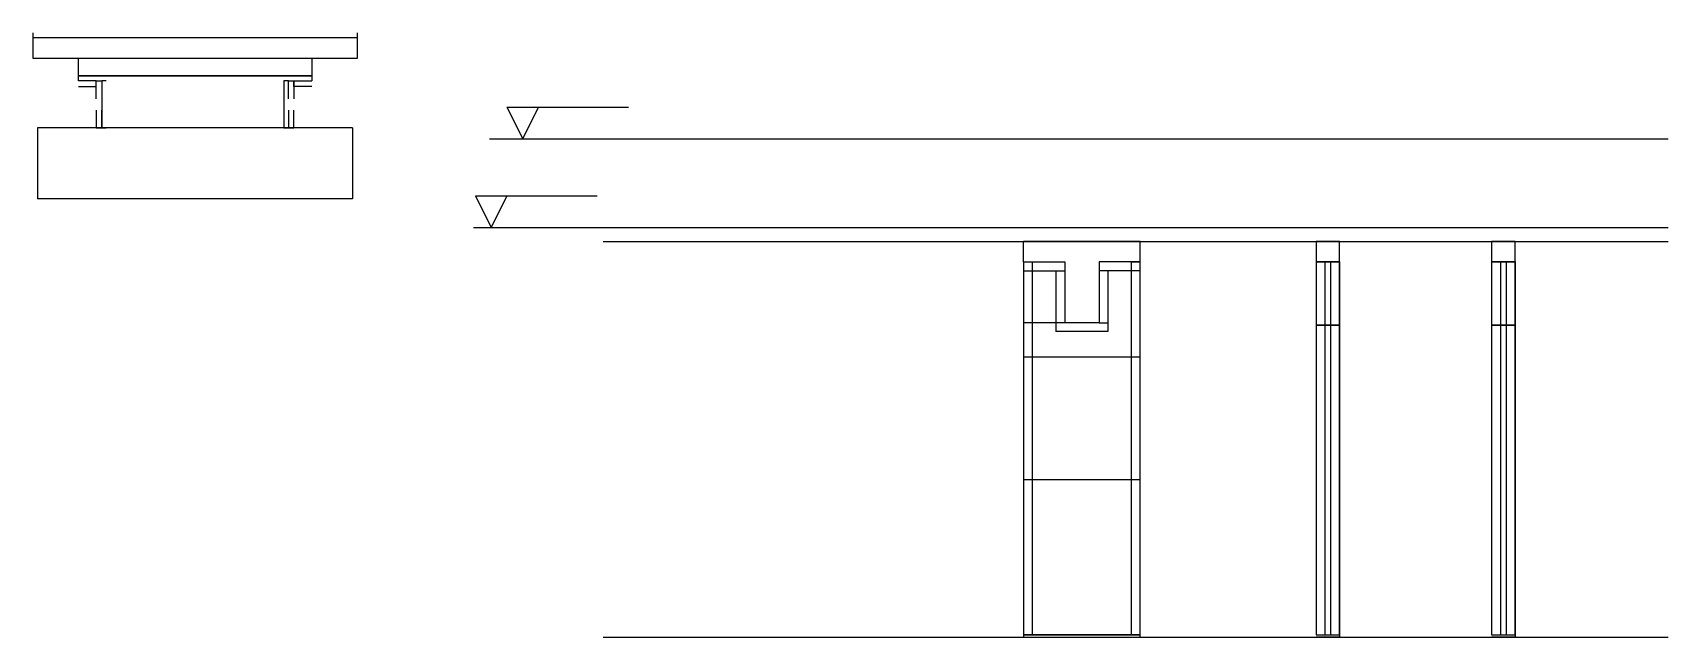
# Model space of a CAD drawing. Header units: metres. Extents: x 16167 to 17457, y -617 to -141.
import ezdxf

# ---------------------------------------------------------------- set-up
doc = ezdxf.new("R2010")
doc.units = ezdxf.units.M
for name, color, linetype in [('CHAPA', 7, 'Continuous'), ('COTA', 7, 'Continuous'), ('Madeira', 7, 'Continuous'), ('NIVEL 1° PAV.', 7, 'Continuous'), ('NIVEL 2° PAV.', 7, 'Continuous'), ('Nível', 7, 'Continuous'), ('Painéis', 7, 'Continuous'), ('Perfil Metálico', 7, 'Continuous'), ('SARR_2.2x7', 7, 'Continuous'), ('SARRAFO', 7, 'Continuous')]:
    doc.layers.add(name, color=color, linetype=linetype)

msp = doc.modelspace()

# ---------------------------------------------------------------- linework, layer by layer
at = {"layer": 'CHAPA', "color": 7, "lineweight": 25}
for points in [[(16203.2, -178.8), (16203.2, -174.8), (16387.2, -174.8), (16387.2, -178.8)], [(16203.2, -178.8), (16203.2, -174.8), (16387.2, -174.8), (16387.2, -178.8)], [(16225.2, -178.8), (16221.6, -178.8), (16221.6, -215.8), (16225.2, -215.8)], [(16225.2, -178.8), (16221.6, -178.8), (16221.6, -215.8), (16225.2, -215.8)], [(16368.8, -178.8), (16365.2, -178.8), (16365.2, -215.8), (16368.8, -215.8)], [(16368.8, -178.8), (16365.2, -178.8), (16365.2, -215.8), (16368.8, -215.8)]]:
    msp.add_lwpolyline(points, dxfattribs=at)
at = {"layer": 'COTA', "color": 7, "lineweight": 25}
for p, q in [((16419.4, -215.8), (16171, -215.8)), ((16171, -215.8), (16171, -271.8)), ((16419.4, -215.8), (16419.4, -271.8)), ((16419.4, -271.8), (16171, -271.8)), ((17040.6, -305.4), (16948.6, -305.4)), ((16948.6, -321.4), (16948.6, -305.4)), ((17040.6, -321.4), (17040.6, -305.4)), ((17008.1, -369.4), (17015.1, -369.4))]:
    msp.add_line(p, q, dxfattribs=at)
for points in [[(17197.7, -321.4), (17197.7, -305.4), (17179.2, -305.4), (17179.2, -321.4)], [(17336.1, -321.4), (17336.1, -305.4), (17317.6, -305.4), (17317.6, -321.4)]]:
    msp.add_lwpolyline(points, dxfattribs=at)
at = {"layer": 'Madeira', "color": 7, "lineweight": 25}
msp.add_lwpolyline([(16387.2, -160.8), (16387.2, -174.8), (16203.2, -174.8), (16203.2, -160.8)], dxfattribs=at)
at = {"layer": 'NIVEL 1° PAV.', "color": 7, "lineweight": 25}
for p, q in [((16541.1, -199.4), (16637.1, -199.4)), ((16541.1, -199.4), (16553.6, -224.4)), ((16553.6, -224.4), (16566.1, -199.4)), ((16527.3, -224.4), (17457, -224.4))]:
    msp.add_line(p, q, dxfattribs=at)
at = {"layer": 'NIVEL 2° PAV.', "color": 7, "lineweight": 25}
for p, q in [((16516.3, -269.4), (16612.3, -269.4)), ((16516.3, -269.4), (16528.8, -294.4)), ((16528.8, -294.4), (16541.3, -269.4)), ((16514.9, -294.4), (17457, -294.4))]:
    msp.add_line(p, q, dxfattribs=at)
at = {"layer": 'Nível', "color": 7, "lineweight": 25}
for p, q in [((16617.1, -305.4), (17457, -305.4)), ((16617.1, -617.4), (17457, -617.4))]:
    msp.add_line(p, q, dxfattribs=at)
at = {"layer": 'Painéis', "color": 7, "lineweight": 25}
for p, q in [((16948.6, -321.4), (16948.6, -617.4)), ((16948.6, -321.4), (16981.1, -321.4)), ((16981.1, -321.4), (16981.1, -369.4)), ((17040.6, -321.4), (17008.1, -321.4)), ((17008.1, -321.4), (17008.1, -369.4)), ((17040.6, -617.4), (17040.6, -321.4)), ((17179.2, -321.4), (17179.2, -615.4)), ((17179.2, -321.4), (17197.7, -321.4)), ((17197.7, -321.4), (17179.2, -321.4)), ((17197.7, -321.4), (17179.2, -321.4)), ((17197.7, -321.4), (17179.2, -321.4)), ((17197.7, -615.4), (17197.7, -321.4)), ((17197.7, -321.4), (17197.7, -615.4)), ((17317.6, -321.4), (17317.6, -615.4)), ((17317.6, -321.4), (17336.1, -321.4)), ((17336.1, -321.4), (17317.6, -321.4)), ((17336.1, -321.4), (17317.6, -321.4)), ((17336.1, -321.4), (17317.6, -321.4)), ((17336.1, -615.4), (17336.1, -321.4)), ((17336.1, -321.4), (17336.1, -615.4)), ((17008.1, -369.4), (16948.6, -369.4)), ((17179.2, -371.4), (17197.7, -371.4)), ((17197.7, -371.4), (17179.2, -371.4)), ((17197.7, -371.4), (17179.2, -371.4)), ((17197.7, -371.4), (17179.2, -371.4)), ((17317.6, -371.4), (17336.1, -371.4)), ((17336.1, -371.4), (17317.6, -371.4)), ((17336.1, -371.4), (17317.6, -371.4)), ((17336.1, -371.4), (17317.6, -371.4)), ((16948.6, -396.4), (17040.6, -396.4)), ((17040.6, -493.4), (16948.6, -493.4)), ((16948.6, -615.4), (17040.6, -615.4)), ((17179.2, -615.4), (17197.7, -615.4)), ((17317.6, -615.4), (17336.1, -615.4))]:
    msp.add_line(p, q, dxfattribs=at)
for points in [[(17040.6, -615.4), (16948.6, -615.4), (16948.6, -617.4), (17040.6, -617.4)], [(17179.2, -615.4), (17197.7, -615.4), (17197.7, -617.4), (17179.2, -617.4)], [(17317.6, -615.4), (17336.1, -615.4), (17336.1, -617.4), (17317.6, -617.4)]]:
    msp.add_lwpolyline(points, dxfattribs=at)
at = {"layer": 'Perfil Metálico', "color": 7, "lineweight": 25}
for points in [[(16167.2, -140.8), (16167.2, -160.8), (16423.2, -160.8), (16423.2, -140.8)], [(16423.2, -156.8), (16423.2, -144.8), (16167.2, -144.8), (16167.2, -156.8)]]:
    msp.add_lwpolyline(points, dxfattribs=at)
at = {"layer": 'SARR_2.2x7', "color": 7, "lineweight": 25}
for p, q in [((16955.6, -369.4), (16955.6, -321.4)), ((17033.6, -321.4), (17033.6, -321.4)), ((17033.6, -396.4), (17033.6, -321.4)), ((17033.6, -321.4), (17040.6, -321.4)), ((17186.2, -321.4), (17186.2, -371.4)), ((17186.2, -321.4), (17186.2, -321.4)), ((17186.2, -321.4), (17186.2, -321.4)), ((17190.7, -321.4), (17190.7, -371.4)), ((17190.7, -321.4), (17190.7, -321.4)), ((17190.7, -321.4), (17190.7, -321.4)), ((17324.6, -321.4), (17324.6, -371.4)), ((17324.6, -321.4), (17324.6, -321.4)), ((17324.6, -321.4), (17324.6, -321.4)), ((17329.1, -321.4), (17329.1, -371.4)), ((17329.1, -321.4), (17329.1, -321.4)), ((17329.1, -321.4), (17329.1, -321.4)), ((16948.6, -328.4), (16981.1, -328.4)), ((16974.1, -328.4), (16974.1, -369.4)), ((17040.6, -328.4), (17008.1, -328.4)), ((17015.1, -328.4), (17015.1, -369.4)), ((16955.6, -396.4), (16955.6, -369.4)), ((16974.1, -369.4), (16974.1, -376.4)), ((17015.1, -369.4), (17015.1, -376.4)), ((17186.2, -371.4), (17186.2, -371.4)), ((17186.2, -371.4), (17186.2, -371.4)), ((17186.2, -371.4), (17186.2, -615.4)), ((17190.7, -371.4), (17190.7, -371.4)), ((17190.7, -371.4), (17190.7, -371.4)), ((17190.7, -371.4), (17190.7, -615.4)), ((17324.6, -371.4), (17324.6, -371.4)), ((17324.6, -371.4), (17324.6, -371.4)), ((17324.6, -371.4), (17324.6, -615.4)), ((17329.1, -371.4), (17329.1, -371.4)), ((17329.1, -371.4), (17329.1, -371.4)), ((17329.1, -371.4), (17329.1, -615.4)), ((17015.1, -376.4), (16974.1, -376.4)), ((16955.6, -493.4), (16955.6, -396.4)), ((17033.6, -493.4), (17033.6, -396.4)), ((16955.6, -615.4), (16955.6, -493.4)), ((17033.6, -615.4), (17033.6, -493.4)), ((16955.6, -615.4), (16955.6, -615.4)), ((17033.6, -615.4), (17033.6, -615.4))]:
    msp.add_line(p, q, dxfattribs=at)
at = {"layer": 'SARRAFO', "color": 7, "lineweight": 25}
for points in [[(16203.2, -183.2), (16217.2, -183.2), (16217.2, -178.8), (16203.2, -178.8)], [(16217.2, -192.8), (16217.2, -178.8), (16221.6, -178.8), (16221.6, -192.8)], [(16368.8, -192.8), (16368.8, -178.8), (16373.2, -178.8), (16373.2, -192.8)], [(16387.2, -183.2), (16373.2, -183.2), (16373.2, -178.8), (16387.2, -178.8)], [(16217.2, -201.8), (16217.2, -215.8), (16221.6, -215.8), (16221.6, -201.8)], [(16368.8, -201.8), (16368.8, -215.8), (16373.2, -215.8), (16373.2, -201.8)]]:
    msp.add_lwpolyline(points, dxfattribs=at)

doc.saveas('drawing.dxf')
